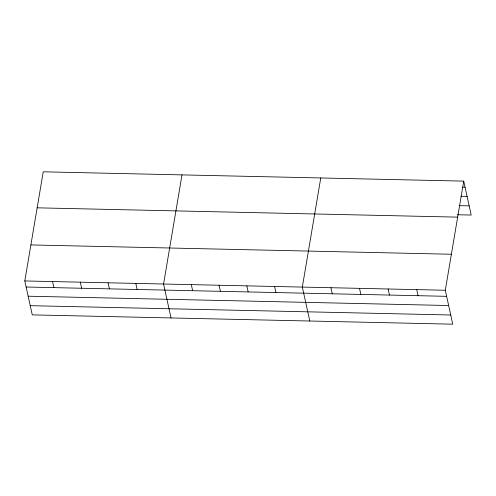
<?xml version="1.0" encoding="UTF-8"?>
<svg xmlns="http://www.w3.org/2000/svg" width="496" height="496" viewBox="0 0 496 496"><rect width="100%" height="100%" fill="white"/><g stroke="black" fill="none" stroke-linecap="round" stroke-linejoin="round"><path stroke-width="0.74" d="M463.741 181.127L445.303 290.253L452.761 324.186L32.259 314.873L24.8 280.941L43.239 171.814L463.741 181.127L471.2 215.059L457.287 214.749M182.001 174.883L163.568 284.016L171.027 317.948M320.769 177.959L302.331 287.091L309.789 321.024M462.756 187.147L465.074 187.197M460.914 196.255L467.096 196.391M459.135 205.642L469.179 205.865M37.15 207.824L457.653 217.136M30.882 244.931L451.385 254.243M24.8 280.941L445.303 290.253M26.133 287.017L446.636 296.329M28.154 296.205L448.657 305.524M30.237 305.679L450.74 314.997M416.708 289.621L418.041 295.697M388.114 288.988L389.447 295.058M359.519 288.356L360.852 294.426M330.925 287.723L332.258 293.793M274.579 286.471L275.912 292.547M246.822 285.857L248.161 291.933M219.071 285.243L220.404 291.319M191.32 284.63L192.653 290.699M135.811 283.402L137.15 289.472M108.06 282.782L109.393 288.858M80.309 282.168L81.642 288.244M52.551 281.554L53.89 287.63"/></g></svg>
